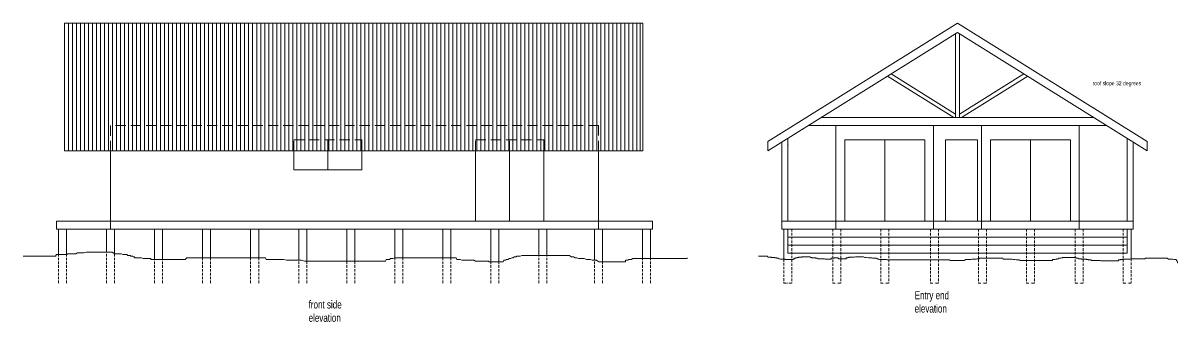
# Model space of a CAD drawing. Header units: centimetres. Extents: x -215 to 5684, y -462 to 286.
# Drawn here: x -215 to 2670, y -462 to 286 of the extents above; entities that cross this region are included whole.
import ezdxf

# ---------------------------------------------------------------- set-up
doc = ezdxf.new("R2010")
doc.units = ezdxf.units.CM
for name, pattern in [('DASHDOT2', [12.7, 6.35, -3.175, 0, -3.175]), ('DASHED2', [9.525, 6.35, -3.175]), ('DASHEDX2', [38.1, 25.4, -12.7]), ('DOT', [6.35, 0, -6.35])]:
    doc.linetypes.add(name, pattern=pattern)
doc.layers.get('0').update_dxf_attribs({"linetype": 'CONTINUOUS', "lineweight": 0})
for name, color, linetype, lineweight in [('bogus', 3, 'DOT', 0), ('deck', 222, 'CONTINUOUS', 0), ('dimesions', 5, 'CONTINUOUS', 0), ('text', 7, 'CONTINUOUS', 0)]:
    doc.layers.add(name, color=color, linetype=linetype, lineweight=lineweight)
doc.styles.get("Standard").update_dxf_attribs({"font": 'txt', "width": 0.75})

msp = doc.modelspace()

# ---------------------------------------------------------------- linework, layer by layer
at = {"linetype": 'DASHEDX2'}
for p, q in [((1222.8, 28.9), (3.8, 28.9)), ((3.8, 28.9), (3.8, -34.3)), ((1222.8, -34.3), (1222.8, 28.9)), ((461.8, -7.1), (631.8, -7.1)), ((461.8, -34.3), (461.8, -7.1)), ((546.8, -7.1), (546.8, -34.3)), ((631.8, -7.1), (631.8, -34.3)), ((915.8, -7.1), (1085.8, -7.1)), ((915.8, -34.3), (915.8, -7.1)), ((1000.8, -34.3), (1000.8, -7.1)), ((1085.8, -7.1), (1085.8, -34.3)), ((3.8, -210.1), (3.8, -230.1)), ((3.8, -230.1), (1222.8, -230.1)), ((1222.8, -230.1), (1222.8, -210.1))]:
    msp.add_line(p, q, dxfattribs=at)
for p, q in [((1815.7, 28.9), (2059.7, 28.9)), ((1815.7, 28.9), (2059.7, 28.9)), ((1815.7, -230.1), (1815.7, 28.9)), ((2059.7, -230.1), (2059.7, 28.9)), ((2179.7, 28.9), (2423.7, 28.9)), ((2179.7, -230.1), (2179.7, 28.9)), ((2423.7, -230.1), (2423.7, 28.9)), ((1837.7, -210.1), (1837.7, -7.1)), ((1837.7, -7.1), (2037.7, -7.1)), ((1937.7, -210.1), (1937.7, -7.1)), ((2037.7, -7.1), (2037.7, -210.1)), ((2201.7, -210.1), (2201.7, -7.1)), ((2201.7, -7.1), (2401.7, -7.1)), ((2301.7, -210.1), (2301.7, -7.1)), ((2401.7, -7.1), (2401.7, -210.1)), ((3.8, -34.3), (3.8, -210.1)), ((461.8, -82.1), (461.8, -34.3)), ((546.8, -34.3), (546.8, -82.1)), ((631.8, -34.3), (631.8, -82.1)), ((915.8, -210.1), (915.8, -34.3)), ((1000.8, -210.1), (1000.8, -34.3)), ((1085.8, -34.3), (1085.8, -210.1)), ((1222.8, -210.1), (1222.8, -34.3)), ((631.8, -82.1), (461.8, -82.1)), ((1085.8, -210.1), (915.8, -210.1)), ((1815.7, -230.1), (2059.7, -230.1)), ((2179.7, -230.1), (2423.7, -230.1))]:
    msp.add_line(p, q)
at = {"layer": 'bogus'}
msp.add_point((1695.7, -19.4), dxfattribs=at)
at = {"layer": 'deck'}
for p, q in [((-111.2, 285.5), (1333.8, 285.5)), ((-111.2, -34.3), (-111.2, 285.5)), ((-101.2, -34.3), (-101.2, 285.5)), ((-91.2, -34.3), (-91.2, 285.5)), ((-81.2, -34.3), (-81.2, 285.5)), ((-71.2, -34.3), (-71.2, 285.5)), ((-61.2, -34.3), (-61.2, 285.5)), ((-51.2, -34.3), (-51.2, 285.5)), ((-41.2, -34.3), (-41.2, 285.5)), ((-31.2, -34.3), (-31.2, 285.5)), ((-21.2, -34.3), (-21.2, 285.5)), ((-11.2, -34.3), (-11.2, 285.5)), ((-1.2, -34.3), (-1.2, 285.5)), ((8.8, -34.3), (8.8, 285.5)), ((18.8, -34.3), (18.8, 285.5)), ((28.8, -34.3), (28.8, 285.5)), ((38.8, -34.3), (38.8, 285.5)), ((48.8, -34.3), (48.8, 285.5)), ((58.8, -34.3), (58.8, 285.5)), ((68.8, -34.3), (68.8, 285.5)), ((78.8, -34.3), (78.8, 285.5)), ((88.8, -34.3), (88.8, 285.5)), ((98.8, -34.3), (98.8, 285.5)), ((108.8, -34.3), (108.8, 285.5)), ((118.8, -34.3), (118.8, 285.5)), ((128.8, -34.3), (128.8, 285.5)), ((138.8, -34.3), (138.8, 285.5)), ((148.8, -34.3), (148.8, 285.5)), ((158.8, -34.3), (158.8, 285.5)), ((168.8, -34.3), (168.8, 285.5)), ((178.8, -34.3), (178.8, 285.5)), ((188.8, -34.3), (188.8, 285.5)), ((198.8, -34.3), (198.8, 285.5)), ((208.8, -34.3), (208.8, 285.5)), ((218.8, -34.3), (218.8, 285.5)), ((228.8, -34.3), (228.8, 285.5)), ((238.8, -34.3), (238.8, 285.5)), ((248.8, -34.3), (248.8, 285.5)), ((258.8, -34.3), (258.8, 285.5)), ((268.8, -34.3), (268.8, 285.5)), ((278.8, -34.3), (278.8, 285.5)), ((288.8, -34.3), (288.8, 285.5)), ((298.8, -34.3), (298.8, 285.5)), ((308.8, -34.3), (308.8, 285.5)), ((318.8, -34.3), (318.8, 285.5)), ((328.8, -34.3), (328.8, 285.5)), ((338.8, -34.3), (338.8, 285.5)), ((348.8, -34.3), (348.8, 285.5)), ((358.8, -34.3), (358.8, 285.5)), ((368.8, -34.3), (368.8, 285.5)), ((378.8, -34.3), (378.8, 285.5)), ((388.8, -34.3), (388.8, 285.5)), ((398.8, -34.3), (398.8, 285.5)), ((408.8, -34.3), (408.8, 285.5)), ((418.8, -34.3), (418.8, 285.5)), ((428.8, -34.3), (428.8, 285.5)), ((438.8, -34.3), (438.8, 285.5)), ((448.8, -34.3), (448.8, 285.5)), ((458.8, -34.3), (458.8, 285.5)), ((468.8, -34.3), (468.8, 285.5)), ((478.8, -34.3), (478.8, 285.5)), ((488.8, -34.3), (488.8, 285.5)), ((498.8, -34.3), (498.8, 285.5)), ((508.8, -34.3), (508.8, 285.5)), ((518.8, -34.3), (518.8, 285.5)), ((528.8, -34.3), (528.8, 285.5)), ((538.8, -34.3), (538.8, 285.5)), ((548.8, -34.3), (548.8, 285.5)), ((558.8, -34.3), (558.8, 285.5)), ((568.8, -34.3), (568.8, 285.5)), ((578.8, -34.3), (578.8, 285.5)), ((588.8, -34.3), (588.8, 285.5)), ((598.8, -34.3), (598.8, 285.5)), ((608.8, -34.3), (608.8, 285.5)), ((618.8, -34.3), (618.8, 285.5)), ((628.8, -34.3), (628.8, 285.5)), ((638.8, -34.3), (638.8, 285.5)), ((648.8, -34.3), (648.8, 285.5)), ((658.8, -34.3), (658.8, 285.5)), ((668.8, -34.3), (668.8, 285.5)), ((678.8, -34.3), (678.8, 285.5)), ((688.8, -34.3), (688.8, 285.5)), ((698.8, -34.3), (698.8, 285.5)), ((708.8, -34.3), (708.8, 285.5)), ((718.8, -34.3), (718.8, 285.5)), ((728.8, -34.3), (728.8, 285.5)), ((738.8, -34.3), (738.8, 285.5)), ((748.8, -34.3), (748.8, 285.5)), ((758.8, -34.3), (758.8, 285.5)), ((768.8, -34.3), (768.8, 285.5)), ((778.8, -34.3), (778.8, 285.5)), ((788.8, -34.3), (788.8, 285.5)), ((798.8, -34.3), (798.8, 285.5)), ((808.8, -34.3), (808.8, 285.5)), ((818.8, -34.3), (818.8, 285.5)), ((828.8, -34.3), (828.8, 285.5)), ((838.8, -34.3), (838.8, 285.5)), ((848.8, -34.3), (848.8, 285.5)), ((858.8, -34.3), (858.8, 285.5)), ((868.8, -34.3), (868.8, 285.5)), ((878.8, -34.3), (878.8, 285.5)), ((888.8, -34.3), (888.8, 285.5)), ((898.8, -34.3), (898.8, 285.5)), ((908.8, -34.3), (908.8, 285.5)), ((918.8, -34.3), (918.8, 285.5)), ((928.8, -34.3), (928.8, 285.5)), ((938.8, -34.3), (938.8, 285.5)), ((948.8, -34.3), (948.8, 285.5)), ((958.8, -34.3), (958.8, 285.5)), ((968.8, -34.3), (968.8, 285.5)), ((978.8, -34.3), (978.8, 285.5)), ((988.8, -34.3), (988.8, 285.5)), ((998.8, -34.3), (998.8, 285.5)), ((1008.8, -34.3), (1008.8, 285.5)), ((1018.8, -34.3), (1018.8, 285.5)), ((1028.8, -34.3), (1028.8, 285.5)), ((1038.8, -34.3), (1038.8, 285.5)), ((1048.8, -34.3), (1048.8, 285.5)), ((1058.8, -34.3), (1058.8, 285.5)), ((1068.8, -34.3), (1068.8, 285.5)), ((1078.8, -34.3), (1078.8, 285.5)), ((1088.8, -34.3), (1088.8, 285.5)), ((1098.8, -34.3), (1098.8, 285.5)), ((1108.8, -34.3), (1108.8, 285.5)), ((1118.8, -34.3), (1118.8, 285.5)), ((1128.8, -34.3), (1128.8, 285.5)), ((1138.8, -34.3), (1138.8, 285.5)), ((1148.8, -34.3), (1148.8, 285.5)), ((1158.8, -34.3), (1158.8, 285.5)), ((1168.8, -34.3), (1168.8, 285.5)), ((1178.8, -34.3), (1178.8, 285.5)), ((1188.8, -34.3), (1188.8, 285.5)), ((1198.8, -34.3), (1198.8, 285.5)), ((1208.8, -34.3), (1208.8, 285.5)), ((1218.8, -34.3), (1218.8, 285.5)), ((1228.8, -34.3), (1228.8, 285.5)), ((1238.8, -34.3), (1238.8, 285.5)), ((1248.8, -34.3), (1248.8, 285.5)), ((1258.8, -34.3), (1258.8, 285.5)), ((1268.8, -34.3), (1268.8, 285.5)), ((1278.8, -34.3), (1278.8, 285.5)), ((1288.8, -34.3), (1288.8, 285.5)), ((1298.8, -34.3), (1298.8, 285.5)), ((1308.8, -34.3), (1308.8, 285.5)), ((1318.8, -34.3), (1318.8, 285.5)), ((1326.8, -34.3), (1326.8, 285.5)), ((1333.8, -34.3), (1333.8, 285.5)), ((1645.7, -10.7), (2119.7, 285.5)), ((1645.7, -34.3), (2119.7, 261.9)), ((2119.7, 285.5), (2593.7, -10.7)), ((2119.7, 261.9), (2593.7, -34.3)), ((2114.7, 48.9), (2114.7, 258.8)), ((2124.7, 48.9), (2124.7, 258.8)), ((1944.5, 152.4), (2110.3, 48.9)), ((1954, 158.3), (2114.7, 57.9)), ((2124.7, 57.9), (2285.5, 158.3)), ((2129.2, 48.9), (2295, 152.4)), ((1746.7, 28.9), (2492.8, 28.9)), ((1778.7, 48.9), (2460.7, 48.9)), ((1645.7, -34.3), (1645.7, -10.7)), ((1680.7, -230.1), (1680.7, -12.4)), ((1695.7, -3), (1695.7, -210.1)), ((2089.7, -210.1), (2089.7, -7.1)), ((2089.7, -7.1), (2169.7, -7.1)), ((2169.7, -7.1), (2169.7, -210.1)), ((2543.7, -3), (2543.7, -210.1)), ((2558.7, -230.1), (2558.7, -12.4)), ((2593.7, -34.3), (2593.7, -10.7)), ((1333.8, -34.3), (-111.2, -34.3)), ((-131.2, -210.1), (1357.8, -210.1)), ((-131.2, -230.1), (-131.2, -210.1)), ((-131.2, -230.1), (1357.8, -230.1)), ((-126.2, -293.9), (-126.2, -230.1)), ((-106.2, -293.9), (-106.2, -230.1)), ((-6.2, -287.8), (-6.2, -230.1)), ((13.8, -291.6), (13.8, -230.1)), ((113.8, -306), (113.8, -230.1)), ((133.8, -306), (133.8, -230.1)), ((233.8, -302), (233.8, -230.1)), ((253.8, -302), (253.8, -230.1)), ((353.8, -302), (353.8, -230.1)), ((373.8, -302), (373.8, -230.1)), ((473.8, -308), (473.8, -230.1)), ((493.8, -310.1), (493.8, -230.1)), ((593.8, -310.1), (593.8, -230.1)), ((613.8, -310.1), (613.8, -230.1)), ((713.8, -302), (713.8, -230.1)), ((733.8, -302), (733.8, -230.1)), ((833.8, -302), (833.8, -230.1)), ((853.8, -302), (853.8, -230.1)), ((953.8, -312.1), (953.8, -230.1)), ((973.8, -312.1), (973.8, -230.1)), ((1073.8, -295.9), (1073.8, -230.1)), ((1093.8, -295.9), (1093.8, -230.1)), ((1212.8, -308), (1212.8, -230.1)), ((1232.8, -312.1), (1232.8, -230.1)), ((1332.8, -304), (1332.8, -230.1)), ((1352.8, -304), (1352.8, -230.1)), ((1357.8, -230.1), (1357.8, -210.1)), ((1680.7, -210.1), (2558.7, -210.1)), ((1680.7, -230.1), (2558.7, -230.1)), ((1685.7, -230.1), (1685.7, -305.3)), ((1695.7, -290.1), (1695.7, -230.1)), ((2543.7, -290.1), (2543.7, -230.1)), ((2553.7, -230.1), (2553.7, -304.3)), ((1695.7, -250.1), (2543.7, -250.1)), ((1695.7, -270.1), (2543.7, -270.1)), ((1695.7, -290.1), (2543.7, -290.1))]:
    msp.add_line(p, q, dxfattribs=at)
at = {"layer": 'deck', "linetype": 'DASHED2'}
for p, q in [((1705.7, -230.1), (1705.7, -365.1)), ((1807.7, -230.1), (1807.7, -365.1)), ((1827.7, -230.1), (1827.7, -365.1)), ((1927.7, -230.1), (1927.7, -365.1)), ((1947.7, -230.1), (1947.7, -365.1)), ((2051.7, -230.1), (2051.7, -365.1)), ((2071.7, -230.1), (2071.7, -365.1)), ((2171.7, -230.1), (2171.7, -365.1)), ((2191.7, -230.1), (2191.7, -365.1)), ((2291.7, -230.1), (2291.7, -365.1)), ((2311.7, -230.1), (2311.7, -365.1)), ((2413.7, -230.1), (2413.7, -365.1)), ((2433.7, -230.1), (2433.7, -365.1)), ((2533.7, -230.1), (2533.7, -365.1)), ((-6.2, -365.1), (-6.2, -287.8)), ((-126.2, -365.1), (-126.2, -293.9)), ((-106.2, -365.1), (-106.2, -293.9)), ((13.8, -365.1), (13.8, -291.6)), ((113.8, -365.1), (113.8, -306)), ((133.8, -365.1), (133.8, -306)), ((233.8, -365.1), (233.8, -302)), ((253.8, -365.1), (253.8, -302)), ((353.8, -365.1), (353.8, -302)), ((373.8, -365.1), (373.8, -302)), ((473.8, -365.1), (473.8, -308)), ((493.8, -365.1), (493.8, -310.1)), ((593.8, -365.1), (593.8, -310.1)), ((613.8, -365.1), (613.8, -310.1)), ((713.8, -365.1), (713.8, -302)), ((733.8, -365.1), (733.8, -302)), ((833.8, -365.1), (833.8, -302)), ((853.8, -365.1), (853.8, -302)), ((953.8, -365.1), (953.8, -312.1)), ((973.8, -365.1), (973.8, -312.1)), ((1073.8, -365.1), (1073.8, -295.9)), ((1093.8, -365.1), (1093.8, -295.9)), ((1212.8, -365.1), (1212.8, -308)), ((1232.8, -365.1), (1232.8, -312.1)), ((1332.8, -365.1), (1332.8, -304)), ((1352.8, -365.1), (1352.8, -304)), ((1685.7, -305.3), (1685.7, -365.1)), ((2553.7, -304.3), (2553.7, -365.1))]:
    msp.add_line(p, q, dxfattribs=at)
at = {"layer": 'deck', "linetype": 'DASHDOT2'}
for p, q in [((1685.7, -365.1), (1705.7, -365.1)), ((1807.7, -365.1), (1827.7, -365.1)), ((1927.7, -365.1), (1947.7, -365.1)), ((2051.7, -365.1), (2071.7, -365.1)), ((2171.7, -365.1), (2191.7, -365.1)), ((2291.7, -365.1), (2311.7, -365.1)), ((2413.7, -365.1), (2433.7, -365.1)), ((2533.7, -365.1), (2553.7, -365.1))]:
    msp.add_line(p, q, dxfattribs=at)
at = {"layer": 'deck'}
for points in [[(-214.7, -297.9), (-210.6, -297.9), (-208.6, -297.9), (-206.6, -297.9), (-204.6, -297.9), (-202.5, -297.9), (-198.5, -297.9), (-196.5, -297.9), (-194.4, -297.9), (-192.4, -297.9), (-190.4, -297.9), (-188.3, -297.9), (-186.3, -297.9), (-184.3, -297.9), (-182.3, -297.9), (-180.2, -297.9), (-178.2, -297.9), (-176.2, -297.9), (-174.2, -297.9), (-170.1, -297.9), (-166.1, -297.9), (-162, -297.9), (-160, -297.9), (-155.9, -297.9), (-151.9, -297.9), (-147.8, -297.9), (-143.8, -297.9), (-141.8, -297.9), (-137.7, -297.9), (-133.7, -297.9), (-131.6, -293.9), (-127.6, -293.9), (-125.6, -293.9), (-121.5, -293.9), (-117.5, -293.9), (-115.4, -293.9), (-109.4, -293.9), (-107.3, -293.9), (-105.3, -293.9), (-103.3, -291.8), (-101.3, -291.8), (-99.2, -291.8), (-97.2, -291.8), (-93.2, -291.8), (-91.1, -291.8), (-87.1, -291.8), (-83, -291.8), (-79, -289.8), (-74.9, -289.8), (-70.9, -289.8), (-66.8, -289.8), (-62.8, -289.8), (-56.7, -287.8), (-54.7, -287.8), (-52.6, -287.8), (-50.6, -287.8), (-48.6, -287.8), (-46.6, -287.8), (-44.5, -287.8), (-42.5, -287.8), (-40.5, -287.8), (-38.5, -287.8), (-36.4, -287.8), (-34.4, -287.8), (-30.4, -287.8), (-28.3, -287.8), (-26.3, -287.8), (-22.3, -287.8), (-18.2, -287.8), (-16.2, -287.8), (-14.2, -287.8), (-12.1, -287.8), (-10.1, -287.8), (-8.1, -287.8), (-6.1, -287.8), (-4, -287.8), (-2, -287.8), (2, -287.8), (4.1, -287.8), (8.1, -287.8), (14.2, -291.8), (18.2, -291.8), (24.3, -291.8), (30.4, -291.8), (34.4, -293.9), (38.5, -293.9), (44.6, -293.9), (46.6, -295.9), (48.6, -295.9), (52.7, -295.9), (54.7, -297.9), (56.7, -297.9), (58.7, -297.9), (60.8, -299.9), (62.8, -299.9), (64.8, -302), (66.9, -302), (70.9, -302), (72.9, -302), (75, -302), (77, -302), (79, -302), (81, -302), (85.1, -304), (87.1, -304), (89.1, -304), (93.2, -304), (95.2, -304), (97.2, -304), (101.3, -304), (103.3, -304), (105.3, -306), (109.4, -306), (111.4, -306), (113.4, -306), (115.5, -306), (117.5, -306), (119.5, -306), (121.5, -306), (127.6, -306), (129.6, -306), (133.7, -306), (139.8, -306), (143.8, -306), (145.8, -306), (151.9, -306), (153.9, -306), (160, -306), (162, -306), (166.1, -306), (172.2, -306), (174.2, -306), (178.2, -306), (180.3, -306), (184.3, -306), (188.4, -306), (190.4, -306), (194.5, -302), (196.5, -302), (200.5, -302), (202.6, -302), (204.6, -302), (208.6, -302), (210.7, -302), (212.7, -302), (214.7, -302), (216.7, -302), (218.8, -302), (220.8, -302), (222.8, -302), (228.9, -302), (230.9, -302), (232.9, -302), (237, -302), (241, -302), (243.1, -302), (247.1, -302), (249.1, -302), (251.2, -302), (253.2, -302), (255.2, -302), (257.2, -302), (259.3, -302), (265.3, -302), (269.4, -302), (273.4, -302), (275.5, -302), (279.5, -302), (281.5, -302), (283.6, -302), (287.6, -302), (289.6, -302), (291.7, -302), (295.7, -302), (299.8, -302), (301.8, -302), (303.8, -302), (305.8, -302), (309.9, -302), (311.9, -302), (314, -302), (318, -302), (320, -302), (324.1, -302), (326.1, -302), (330.2, -302), (334.2, -302), (336.2, -302), (342.3, -302), (346.4, -302), (350.4, -302), (352.4, -302), (354.5, -302), (356.5, -302), (360.5, -302), (362.6, -302), (366.6, -302), (368.6, -302), (372.7, -302), (374.7, -302), (376.7, -302), (378.8, -302), (382.8, -302), (386.9, -302), (388.9, -302), (390.9, -302), (392.9, -306), (397, -306), (399, -306), (401, -306), (403.1, -306), (405.1, -306), (407.1, -306), (411.2, -306), (413.2, -306), (415.2, -306), (417.2, -306), (419.3, -306), (423.3, -306), (425.3, -306), (429.4, -306), (433.4, -306), (435.5, -306), (443.6, -308), (449.7, -308), (453.7, -308), (455.7, -308), (459.8, -308), (461.8, -308), (467.9, -308), (469.9, -308), (474, -308), (478, -308), (480, -308), (488.1, -310.1), (490.2, -310.1), (494.2, -310.1), (496.2, -310.1), (500.3, -310.1), (506.4, -310.1), (510.4, -310.1), (514.5, -310.1), (516.5, -310.1), (520.5, -310.1), (524.6, -310.1), (526.6, -310.1), (530.7, -310.1), (534.7, -310.1), (538.8, -310.1), (546.9, -310.1), (550.9, -310.1), (555, -310.1), (559, -310.1), (565.1, -310.1), (569.2, -310.1), (573.2, -310.1), (577.3, -310.1), (581.3, -310.1), (583.3, -310.1), (585.4, -310.1), (589.4, -310.1), (593.5, -310.1), (595.5, -310.1), (603.6, -310.1), (605.6, -310.1), (607.6, -310.1), (611.7, -310.1), (615.7, -310.1), (619.8, -310.1), (623.8, -310.1), (625.9, -310.1), (629.9, -310.1), (631.9, -310.1), (634, -310.1), (638, -310.1), (640, -310.1), (642.1, -310.1), (644.1, -310.1), (648.1, -310.1), (650.2, -310.1), (652.2, -310.1), (654.2, -310.1), (658.3, -310.1), (660.3, -310.1), (666.4, -310.1), (670.4, -310.1), (674.5, -310.1), (676.5, -310.1), (678.5, -310.1), (680.5, -310.1), (682.6, -310.1), (684.6, -310.1), (686.6, -310.1), (688.7, -310.1), (690.7, -310.1), (692.7, -306), (694.7, -306), (698.8, -306), (700.8, -306), (702.8, -304), (706.9, -304), (708.9, -304), (713, -302), (719, -302), (723.1, -302), (729.2, -302), (731.2, -302), (735.2, -302), (739.3, -302), (745.4, -302), (749.4, -302), (753.5, -302), (761.6, -302), (765.6, -302), (769.7, -302), (773.7, -302), (775.7, -302), (783.8, -302), (789.9, -302), (794, -302), (796, -302), (802.1, -302), (806.1, -302), (810.2, -302), (812.2, -302), (816.3, -302), (820.3, -302), (822.3, -302), (826.4, -302), (830.4, -302), (832.5, -302), (836.5, -302), (838.5, -302), (842.6, -302), (844.6, -302), (848.7, -302), (852.7, -302), (856.8, -302), (858.8, -302), (862.8, -302), (866.9, -302), (868.9, -306), (873, -306), (877, -306), (881.1, -308), (883.1, -308), (885.1, -308), (887.1, -308), (889.2, -308), (893.2, -308), (897.3, -308), (903.3, -308), (907.4, -308), (911.4, -308), (915.5, -310.1), (919.5, -310.1), (923.6, -310.1), (925.6, -310.1), (929.7, -310.1), (933.7, -310.1), (941.8, -310.1), (947.9, -310.1), (949.9, -312.1), (954, -312.1), (958, -312.1), (962.1, -312.1), (966.1, -312.1), (970.2, -312.1), (972.2, -312.1), (974.2, -312.1), (978.3, -312.1), (980.3, -312.1), (982.3, -312.1), (984.4, -312.1), (986.4, -308), (988.4, -308), (990.4, -308), (992.5, -306), (994.5, -306), (996.5, -306), (1000.6, -304), (1002.6, -304), (1006.6, -302), (1008.7, -302), (1012.7, -299.9), (1016.8, -299.9), (1018.8, -297.9), (1024.9, -297.9), (1026.9, -297.9), (1030.9, -295.9), (1037, -295.9), (1041.1, -295.9), (1047.1, -295.9), (1051.2, -295.9), (1057.3, -295.9), (1063.4, -295.9), (1067.4, -295.9), (1075.5, -295.9), (1081.6, -295.9), (1083.6, -295.9), (1085.6, -295.9), (1087.7, -295.9), (1089.7, -295.9), (1091.7, -295.9), (1095.8, -295.9), (1101.8, -295.9), (1105.9, -295.9), (1109.9, -295.9), (1114, -295.9), (1118, -295.9), (1122.1, -295.9), (1126.1, -295.9), (1132.2, -295.9), (1136.3, -295.9), (1138.3, -295.9), (1142.3, -295.9), (1144.4, -295.9), (1148.4, -295.9), (1150.4, -295.9), (1154.5, -299.9), (1156.5, -299.9), (1160.6, -299.9), (1164.6, -302), (1168.7, -302), (1172.7, -304), (1176.8, -304), (1180.8, -304), (1186.9, -304), (1193, -306), (1197, -306), (1199.1, -306), (1203.1, -306), (1207.2, -308), (1211.2, -308), (1215.3, -308), (1217.3, -308), (1221.3, -310.1), (1223.4, -312.1), (1225.4, -312.1), (1229.4, -312.1), (1233.5, -312.1), (1237.5, -312.1), (1241.6, -312.1), (1245.6, -312.1), (1249.7, -312.1), (1255.8, -312.1), (1257.8, -312.1), (1261.8, -312.1), (1265.9, -312.1), (1267.9, -312.1), (1269.9, -312.1), (1272, -312.1), (1274, -312.1), (1276, -312.1), (1280.1, -312.1), (1282.1, -312.1), (1286.1, -312.1), (1290.2, -312.1), (1290.2, -308), (1292.2, -308), (1294.2, -308), (1296.3, -308), (1298.3, -306), (1302.3, -306), (1304.4, -306), (1308.4, -304), (1312.5, -304), (1314.5, -304), (1318.6, -304), (1322.6, -304), (1324.6, -304), (1326.7, -304), (1328.7, -304), (1330.7, -304), (1332.7, -304), (1334.8, -304), (1336.8, -304), (1338.8, -304), (1342.9, -304), (1346.9, -304), (1348.9, -304), (1351, -304), (1353, -304), (1355, -304), (1357, -304), (1361.1, -304), (1365.1, -304), (1375.3, -304), (1383.4, -304), (1387.4, -304), (1391.5, -304), (1393.5, -304), (1397.5, -304), (1399.6, -304), (1401.6, -304), (1403.6, -304), (1407.7, -304), (1411.7, -304), (1415.8, -304), (1417.8, -304), (1419.8, -304), (1423.9, -304), (1425.9, -304), (1429.9, -304), (1432, -304), (1436, -304), (1438.1, -304), (1440.1, -304), (1442.1, -304), (1444.1, -304), (1444.1, -302)], [(1622.7, -298), (1624.8, -298), (1625.8, -298), (1626.9, -298), (1628.9, -298), (1631, -298), (1632, -298), (1633.1, -298), (1635.2, -298), (1637.2, -298), (1638.3, -298), (1640.3, -298), (1642.4, -298), (1643.5, -298), (1644.5, -298), (1645.5, -300.1), (1647.6, -300.1), (1648.6, -300.1), (1649.7, -300.1), (1650.7, -300.1), (1651.8, -300.1), (1652.8, -300.1), (1653.8, -300.1), (1654.9, -301.1), (1655.9, -301.1), (1656.9, -301.1), (1658, -301.1), (1659, -301.1), (1660, -301.1), (1661.1, -301.1), (1663.2, -301.1), (1663.2, -302.2), (1664.2, -302.2), (1665.2, -302.2), (1666.3, -302.2), (1667.3, -302.2), (1668.3, -303.2), (1669.4, -303.2), (1670.4, -303.2), (1672.5, -303.2), (1673.5, -304.3), (1674.6, -304.3), (1677.7, -305.3), (1679.8, -305.3), (1681.8, -305.3), (1684.9, -305.3), (1688, -305.3), (1689.1, -306.3), (1691.2, -306.3), (1692.2, -306.3), (1693.2, -306.3), (1694.3, -306.3), (1695.3, -306.3), (1696.3, -306.3), (1697.4, -306.3), (1698.4, -306.3), (1699.5, -306.3), (1700.5, -306.3), (1701.5, -306.3), (1702.6, -306.3), (1703.6, -306.3), (1704.6, -306.3), (1705.7, -306.3), (1706.7, -306.3), (1707.8, -306.3), (1708.8, -306.3), (1709.8, -306.3), (1709.8, -304.3), (1710.9, -304.3), (1711.9, -304.3), (1712.9, -303.2), (1714, -303.2), (1715, -303.2), (1716, -302.2), (1717.1, -302.2), (1718.1, -302.2), (1719.2, -302.2), (1719.2, -301.1), (1721.2, -301.1), (1722.3, -301.1), (1723.3, -300.1), (1724.3, -300.1), (1725.4, -300.1), (1726.4, -300.1), (1727.5, -300.1), (1729.5, -300.1), (1730.6, -300.1), (1731.6, -299.1), (1732.6, -299.1), (1733.7, -299.1), (1734.7, -299.1), (1735.8, -299.1), (1736.8, -299.1), (1737.8, -299.1), (1738.9, -299.1), (1739.9, -299.1), (1740.9, -299.1), (1742, -299.1), (1743, -299.1), (1744, -299.1), (1745.1, -299.1), (1746.1, -299.1), (1747.2, -299.1), (1749.2, -299.1), (1751.3, -299.1), (1752.3, -301.1), (1753.4, -301.1), (1754.4, -301.1), (1755.5, -302.2), (1756.5, -302.2), (1758.6, -302.2), (1759.6, -302.2), (1760.6, -302.2), (1761.7, -302.2), (1762.7, -302.2), (1763.7, -302.2), (1764.8, -302.2), (1765.8, -303.2), (1766.9, -303.2), (1767.9, -303.2), (1768.9, -303.2), (1770, -303.2), (1771, -304.3), (1772, -304.3), (1773.1, -304.3), (1775.2, -304.3), (1776.2, -304.3), (1777.2, -304.3), (1778.3, -304.3), (1779.3, -304.3), (1780.3, -304.3), (1782.4, -304.3), (1783.5, -304.3), (1784.5, -304.3), (1785.5, -304.3), (1787.6, -304.3), (1788.6, -305.3), (1789.7, -305.3), (1790.7, -305.3), (1791.7, -305.3), (1792.8, -305.3), (1793.8, -305.3), (1794.9, -305.3), (1795.9, -305.3), (1796.9, -305.3), (1798, -305.3), (1799, -305.3), (1800, -305.3), (1801.1, -305.3), (1802.1, -305.3), (1803.2, -305.3), (1804.2, -305.3), (1804.2, -303.2), (1805.2, -303.2), (1806.3, -303.2), (1807.3, -303.2), (1809.4, -303.2), (1811.5, -303.2), (1812.5, -302.2), (1813.5, -302.2), (1814.6, -302.2), (1815.6, -302.2), (1816.6, -302.2), (1818.7, -302.2), (1820.8, -302.2), (1822.9, -304.3), (1826, -304.3), (1827, -304.3), (1828, -304.3), (1829.1, -304.3), (1830.1, -304.3), (1831.2, -304.3), (1832.2, -304.3), (1833.2, -304.3), (1835.3, -304.3), (1836.3, -304.3), (1837.4, -304.3), (1838.4, -304.3), (1839.5, -304.3), (1840.5, -304.3), (1841.5, -304.3), (1841.5, -302.2), (1842.6, -302.2), (1843.6, -302.2), (1844.6, -302.2), (1845.7, -302.2), (1845.7, -301.1), (1846.7, -301.1), (1847.7, -301.1), (1848.8, -300.1), (1849.8, -300.1), (1850.9, -300.1), (1851.9, -300.1), (1852.9, -300.1), (1854, -300.1), (1855, -300.1), (1858.1, -300.1), (1859.2, -300.1), (1861.2, -300.1), (1864.3, -299.1), (1866.4, -299.1), (1868.5, -299.1), (1871.6, -299.1), (1874.7, -299.1), (1876.8, -299.1), (1879.9, -299.1), (1882, -299.1), (1885.1, -299.1), (1888.2, -301.1), (1891.3, -301.1), (1897.5, -302.2), (1899.6, -302.2), (1904.8, -302.2), (1905.8, -302.2), (1906.9, -303.2), (1907.9, -303.2), (1908.9, -303.2), (1910, -303.2), (1911, -303.2), (1912, -303.2), (1913.1, -303.2), (1914.1, -303.2), (1916.2, -303.2), (1917.2, -303.2), (1918.3, -304.3), (1919.3, -304.3), (1920.3, -304.3), (1921.4, -305.3), (1922.4, -305.3), (1923.4, -305.3), (1924.5, -306.3), (1926.6, -306.3), (1927.6, -306.3), (1928.6, -306.3), (1931.7, -306.3), (1934.9, -306.3), (1936.9, -306.3), (1939, -306.3), (1942.1, -306.3), (1944.2, -307.4), (1945.2, -307.4), (1946.3, -307.4), (1947.3, -307.4), (1948.3, -307.4), (1949.4, -307.4), (1950.4, -307.4), (1951.4, -307.4), (1952.5, -307.4), (1953.5, -307.4), (1955.6, -307.4), (1956.6, -307.4), (1957.7, -307.4), (1958.7, -307.4), (1959.7, -307.4), (1961.8, -307.4), (1962.9, -307.4), (1963.9, -307.4), (1964.9, -307.4), (1966, -307.4), (1967, -307.4), (1968, -307.4), (1969.1, -307.4), (1970.1, -307.4), (1971.2, -307.4), (1972.2, -307.4), (1973.2, -307.4), (1975.3, -307.4), (1977.4, -307.4), (1980.5, -307.4), (1982.6, -307.4), (1985.7, -307.4), (1987.7, -307.4), (1989.8, -307.4), (1991.9, -307.4), (1995, -307.4), (1998.1, -307.4), (2000.2, -307.4), (2003.3, -307.4), (2005.4, -307.4), (2007.4, -307.4), (2009.5, -307.4), (2010.6, -307.4), (2011.6, -307.4), (2013.7, -307.4), (2014.7, -307.4), (2015.7, -307.4), (2016.8, -307.4), (2017.8, -307.4), (2019.9, -307.4), (2022, -307.4), (2023, -307.4), (2025.1, -307.4), (2026.1, -307.4), (2028.2, -307.4), (2029.2, -307.4), (2030.3, -307.4), (2031.3, -307.4), (2032.3, -307.4), (2033.4, -307.4), (2034.4, -307.4), (2035.4, -307.4), (2036.5, -307.4), (2037.5, -307.4), (2039.6, -307.4), (2042.7, -307.4), (2044.8, -307.4), (2047.9, -307.4), (2051, -307.4), (2054.1, -307.4), (2056.2, -307.4), (2059.3, -307.4), (2061.4, -307.4), (2065.5, -307.4), (2068.6, -307.4), (2070.7, -307.4), (2072.8, -307.4), (2074.9, -307.4), (2076.9, -307.4), (2079, -307.4), (2081.1, -307.4), (2083.1, -307.4), (2086.3, -307.4), (2088.3, -307.4), (2091.4, -307.4), (2092.5, -307.4), (2094.6, -307.4), (2095.6, -307.4), (2097.7, -307.4), (2098.7, -307.4), (2100.8, -308.4), (2101.8, -308.4), (2102.9, -308.4), (2103.9, -308.4), (2104.9, -308.4), (2106, -308.4), (2107, -308.4), (2108, -308.4), (2109.1, -308.4), (2110.1, -308.4), (2111.1, -308.4), (2112.2, -308.4), (2114.3, -308.4), (2116.3, -308.4), (2118.4, -308.4), (2120.5, -308.4), (2122.6, -308.4), (2123.6, -308.4), (2124.6, -308.4), (2126.7, -308.4), (2127.7, -308.4), (2128.8, -308.4), (2130.9, -308.4), (2134, -308.4), (2136, -308.4), (2140.2, -306.3), (2144.3, -306.3), (2147.4, -306.3), (2149.5, -306.3), (2152.6, -306.3), (2155.7, -305.3), (2158.8, -305.3), (2160.9, -305.3), (2163, -305.3), (2165.1, -305.3), (2166.1, -305.3), (2168.2, -304.3), (2169.2, -304.3), (2170.3, -304.3), (2171.3, -304.3), (2173.4, -304.3), (2174.4, -303.2), (2175.4, -303.2), (2176.5, -303.2), (2178.6, -303.2), (2180.6, -303.2), (2181.7, -303.2), (2182.7, -303.2), (2184.8, -303.2), (2185.8, -303.2), (2186.8, -303.2), (2188.9, -303.2), (2191, -303.2), (2192, -303.2), (2194.1, -303.2), (2196.2, -303.2), (2199.3, -303.2), (2200.3, -303.2), (2202.4, -303.2), (2207.6, -303.2), (2211.7, -303.2), (2213.8, -303.2), (2215.9, -303.2), (2218, -303.2), (2221.1, -303.2), (2223.1, -303.2), (2224.2, -303.2), (2226.3, -303.2), (2227.3, -303.2), (2230.4, -303.2), (2231.4, -303.2), (2232.5, -303.2), (2233.5, -305.3), (2235.6, -305.3), (2236.6, -305.3), (2237.7, -305.3), (2239.7, -305.3), (2241.8, -305.3), (2243.9, -305.3), (2246, -305.3), (2248, -305.3), (2250.1, -305.3), (2252.2, -305.3), (2256.3, -305.3), (2259.4, -306.3), (2260.5, -306.3), (2262.6, -306.3), (2265.7, -307.4), (2267.7, -307.4), (2270.8, -307.4), (2274, -307.4), (2275, -308.4), (2276, -308.4), (2277.1, -308.4), (2278.1, -308.4), (2279.1, -308.4), (2280.2, -308.4), (2281.2, -308.4), (2282.3, -308.4), (2283.3, -308.4), (2284.3, -308.4), (2285.4, -308.4), (2287.4, -308.4), (2288.5, -308.4), (2289.5, -308.4), (2291.6, -308.4), (2294.7, -308.4), (2296.8, -308.4), (2297.8, -308.4), (2299.9, -308.4), (2302, -308.4), (2303, -308.4), (2304, -308.4), (2305.1, -308.4), (2307.1, -308.4), (2309.2, -308.4), (2312.3, -308.4), (2313.4, -308.4), (2317.5, -308.4), (2319.6, -308.4), (2320.6, -308.4), (2322.7, -308.4), (2324.8, -308.4), (2325.8, -308.4), (2326.8, -308.4), (2328.9, -308.4), (2330, -308.4), (2331, -308.4), (2333.1, -308.4), (2334.1, -308.4), (2335.1, -308.4), (2337.2, -308.4), (2339.3, -308.4), (2340.3, -308.4), (2341.4, -308.4), (2343.4, -308.4), (2344.5, -308.4), (2345.5, -308.4), (2346.5, -308.4), (2347.6, -308.4), (2349.7, -308.4), (2350.7, -308.4), (2352.8, -308.4), (2353.8, -308.4), (2354.8, -308.4), (2355.9, -308.4), (2358, -306.3), (2360, -306.3), (2361.1, -306.3), (2362.1, -306.3), (2363.1, -306.3), (2365.2, -305.3), (2366.3, -305.3), (2367.3, -305.3), (2368.3, -304.3), (2369.4, -304.3), (2370.4, -304.3), (2371.4, -304.3), (2373.5, -303.2), (2374.5, -303.2), (2375.6, -303.2), (2377.7, -303.2), (2380.8, -302.2), (2381.8, -301.1), (2383.9, -301.1), (2388, -301.1), (2390.1, -301.1), (2391.1, -301.1), (2393.2, -301.1), (2394.3, -301.1), (2398.4, -301.1), (2399.4, -301.1), (2401.5, -301.1), (2402.5, -301.1), (2403.6, -301.1), (2404.6, -301.1), (2405.7, -301.1), (2406.7, -301.1), (2407.7, -301.1), (2408.8, -301.1), (2410.8, -301.1), (2411.9, -301.1), (2412.9, -301.1), (2415, -301.1), (2416, -303.2), (2417.1, -303.2), (2419.1, -303.2), (2420.2, -303.2), (2422.2, -304.3), (2423.3, -304.3), (2424.3, -304.3), (2426.4, -304.3), (2427.4, -304.3), (2428.5, -304.3), (2429.5, -305.3), (2430.5, -305.3), (2431.6, -305.3), (2432.6, -305.3), (2433.7, -305.3), (2434.7, -305.3), (2437.8, -305.3), (2439.9, -305.3), (2440.9, -305.3), (2442, -306.3), (2443, -306.3), (2446.1, -306.3), (2447.1, -307.4), (2448.2, -307.4), (2450.2, -307.4), (2452.3, -307.4), (2454.4, -308.4), (2456.5, -308.4), (2458.5, -308.4), (2460.6, -308.4), (2461.7, -308.4), (2462.7, -308.4), (2463.7, -308.4), (2465.8, -308.4), (2466.8, -308.4), (2467.9, -308.4), (2468.9, -308.4), (2470, -308.4), (2471, -308.4), (2473.1, -308.4), (2474.1, -308.4), (2476.2, -308.4), (2477.2, -309.4), (2478.2, -309.4), (2480.3, -309.4), (2482.4, -309.4), (2483.4, -309.4), (2485.5, -309.4), (2486.5, -309.4), (2488.6, -309.4), (2490.7, -309.4), (2491.7, -309.4), (2493.8, -309.4), (2494.8, -309.4), (2498, -309.4), (2499, -309.4), (2501.1, -309.4), (2502.1, -309.4), (2503.1, -309.4), (2504.2, -309.4), (2506.2, -309.4), (2508.3, -309.4), (2510.4, -309.4), (2511.4, -309.4), (2512.5, -309.4), (2514.5, -309.4), (2515.6, -309.4), (2517.7, -309.4), (2519.7, -309.4), (2520.8, -309.4), (2521.8, -309.4), (2521.8, -307.4), (2522.8, -307.4), (2523.9, -307.4), (2524.9, -307.4), (2526, -307.4), (2527, -306.3), (2528, -306.3), (2529.1, -306.3), (2530.1, -306.3), (2531.1, -306.3), (2532.2, -306.3), (2533.2, -305.3), (2535.3, -305.3), (2536.3, -305.3), (2537.4, -305.3), (2539.4, -305.3), (2540.5, -305.3), (2541.5, -305.3), (2543.6, -305.3), (2546.7, -305.3), (2548.8, -305.3), (2550.8, -305.3), (2552.9, -304.3), (2553.9, -304.3), (2555, -304.3), (2556, -304.3), (2557.1, -304.3), (2558.1, -304.3), (2559.1, -304.3), (2561.2, -304.3), (2563.3, -304.3), (2564.3, -304.3), (2565.4, -304.3), (2566.4, -304.3), (2567.4, -304.3), (2569.5, -304.3), (2571.6, -304.3), (2572.6, -304.3), (2574.7, -304.3), (2575.7, -304.3), (2576.8, -304.3), (2577.8, -304.3), (2579.9, -304.3), (2580.9, -304.3), (2581.9, -304.3), (2583, -304.3), (2584, -304.3), (2586.1, -304.3), (2587.1, -304.3), (2589.2, -303.2), (2592.3, -303.2), (2594.4, -303.2), (2595.4, -303.2), (2596.5, -303.2), (2597.5, -303.2), (2598.5, -303.2), (2599.6, -303.2), (2600.6, -303.2), (2602.7, -303.2), (2604.8, -303.2), (2605.8, -303.2), (2607.9, -303.2), (2609.9, -303.2), (2611, -303.2), (2612, -303.2), (2614.1, -303.2), (2617.2, -303.2), (2619.3, -303.2), (2621.4, -303.2), (2624.5, -303.2), (2626.5, -303.2), (2629.7, -303.2), (2630.7, -303.2), (2631.7, -303.2), (2632.8, -303.2), (2633.8, -303.2), (2634.8, -303.2), (2635.9, -303.2), (2640, -303.2), (2643.1, -303.2), (2646.2, -305.3), (2649.4, -305.3), (2657.7, -305.3), (2660.8, -306.3), (2663.9, -306.3), (2664.9, -306.3), (2665.9, -306.3), (2665.9, -307.4), (2667, -307.4), (2667, -308.4), (2668, -310.5), (2668, -311.5), (2669.1, -312.6), (2669.1, -313.6), (2669.1, -314.6), (2670.1, -314.6)]]:
    msp.add_lwpolyline(points, dxfattribs=at)

# ---------------------------------------------------------------- texts
at = {"layer": 'dimesions', "insert": (2456.9, 126.9), "char_height": 10, "width": 100, "attachment_point": 7}
msp.add_mtext('roof slope 32 degrees', dxfattribs=at)
at = {"layer": 'text', "char_height": 20, "width": 100}
for s, insert, attachment_point in [('Entry end elevation', (2012.5, -439.3), 7), ('front side elevation', (498.6, -435.6), 4)]:
    msp.add_mtext(s, dxfattribs=dict(at, insert=insert, attachment_point=attachment_point))

doc.saveas('drawing.dxf')
